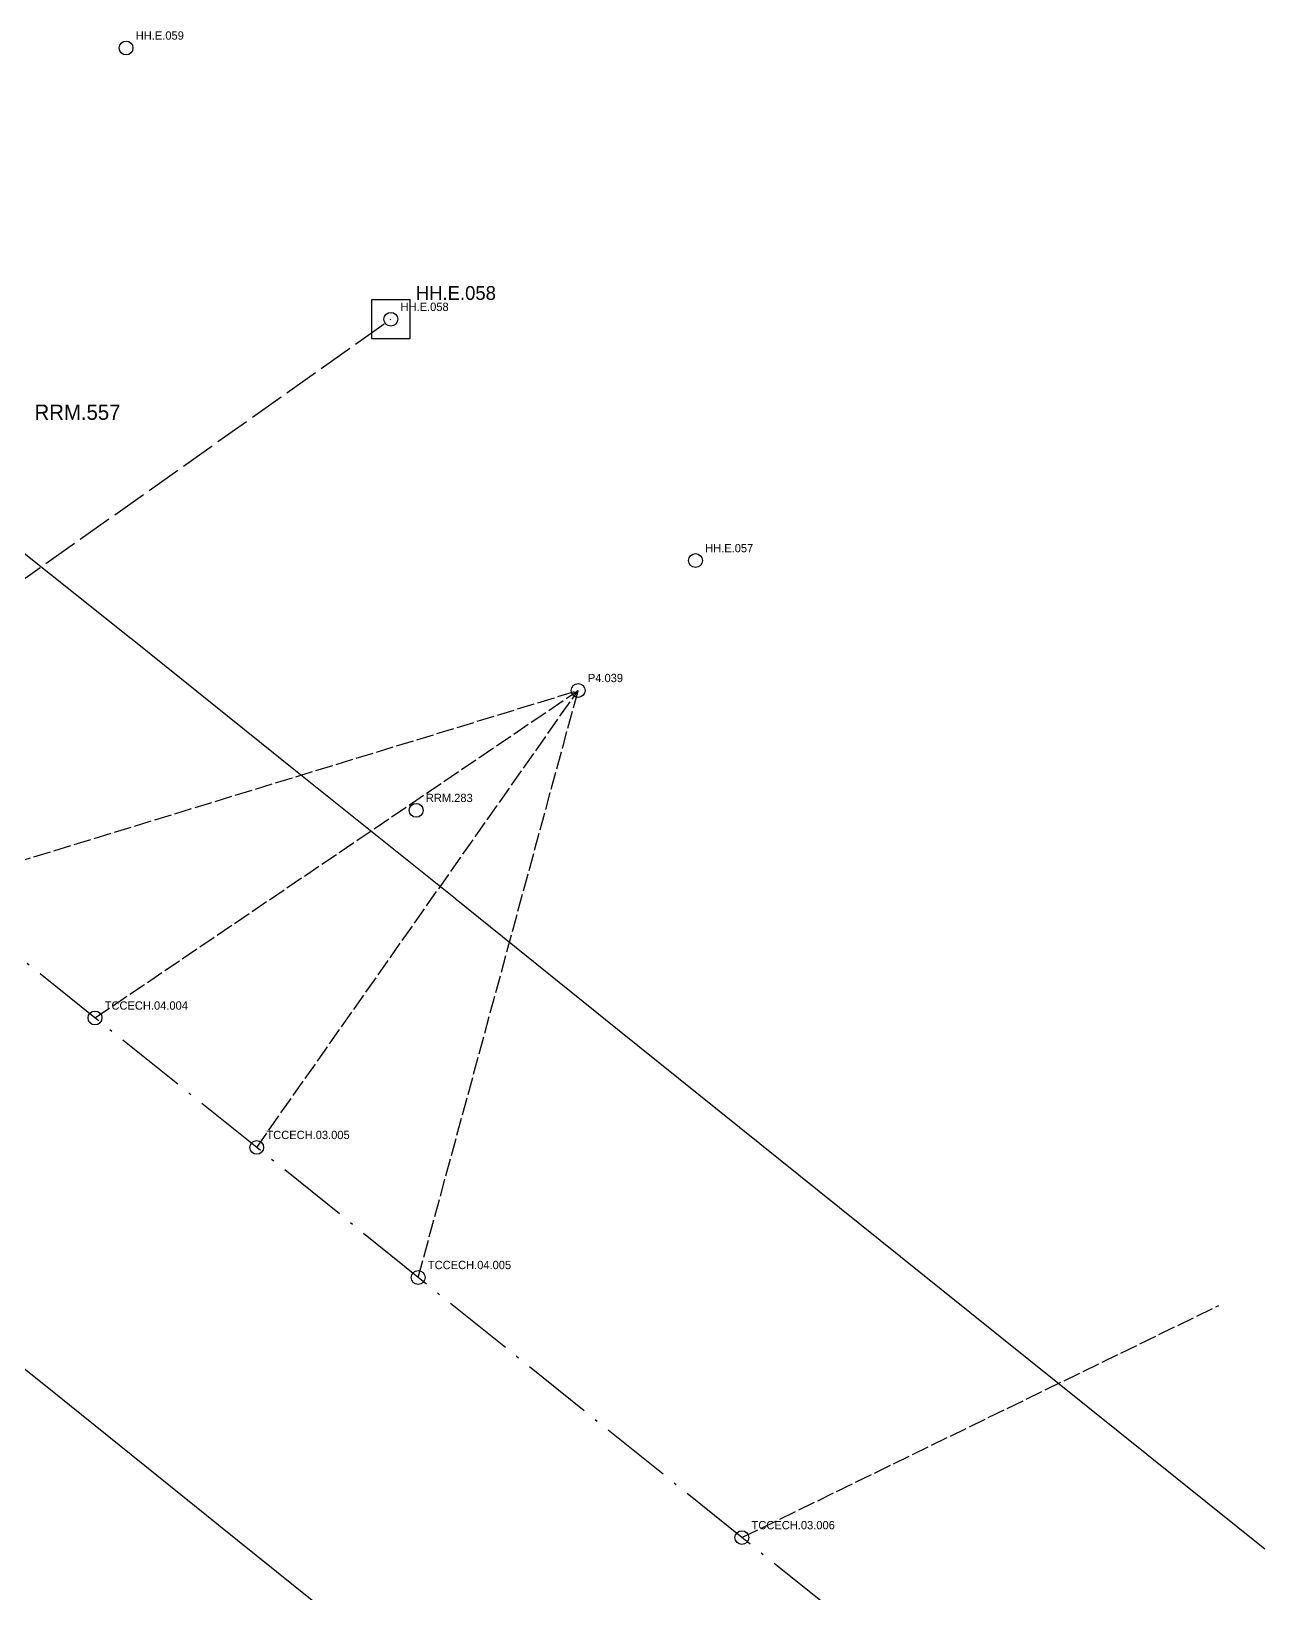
# Model space of a CAD drawing. Header units: metres. Extents: x 260791 to 260929, y 2704580 to 2704741.
# Drawn here: x 260873.2 to 260917.8, y 2704639.7 to 2704696.2 of the extents above; entities that cross this region are included whole.
import ezdxf

# ---------------------------------------------------------------- set-up
doc = ezdxf.new("R2010")
doc.units = ezdxf.units.M
for name, pattern in [('DASHDOT', [3.556, 2.54, -0.508, 0, -0.508]), ('DASHED', [1.524, 1.27, -0.254]), ('DASHED2', [0.762, 0.635, -0.127])]:
    doc.linetypes.add(name, pattern=pattern)
for name, color, linetype in [('AGL_ASSETS_ALL', 4, 'CONTINUOUS'), ('AGL_FEED_PITS', 6, 'CONTINUOUS'), ('DUCTS_CROSSING', 6, 'DASHED'), ('DUCTS_INDICATIVE_ALL', 8, 'DASHED2'), ('LABELS_ASSETS_ALL', 8, 'CONTINUOUS'), ('LABELS_WORKS', 7, 'Continuous'), ('MARK_CENTERLINE', 2, 'DASHDOT'), ('MARK_EDGE', 8, 'Continuous')]:
    doc.layers.add(name, color=color, linetype=linetype)

msp = doc.modelspace()

# ---------------------------------------------------------------- linework, layer by layer
at = {"layer": 'AGL_ASSETS_ALL'}
for centre in [(260876.598, 2704695.549), (260886.171, 2704685.745), (260897.182, 2704677.025), (260892.942, 2704672.332), (260887.086, 2704667.999), (260875.475, 2704660.496), (260881.322, 2704655.819), (260887.158, 2704651.119), (260898.861, 2704641.718)]:
    msp.add_circle(centre, 0.25, dxfattribs=at)
at = {"layer": 'AGL_FEED_PITS'}
msp.add_lwpolyline([(260885.471, 2704685.045), (260886.871, 2704685.045), (260886.871, 2704686.445), (260885.471, 2704686.445)], close=True, dxfattribs=at)
at = {"layer": 'DUCTS_CROSSING'}
msp.add_line((260863.744, 2704669.882), (260886.171, 2704685.745), dxfattribs=at)
at = {"layer": 'DUCTS_INDICATIVE_ALL'}
for p, q in [((260869.617, 2704665.202), (260892.942, 2704672.332)), ((260875.475, 2704660.496), (260892.942, 2704672.332)), ((260881.322, 2704655.819), (260892.942, 2704672.332)), ((260887.158, 2704651.119), (260892.942, 2704672.332)), ((260898.861, 2704641.718), (260916.1, 2704650.107))]:
    msp.add_line(p, q, dxfattribs=at)
at = {"layer": 'MARK_CENTERLINE'}
msp.add_lwpolyline([(260910.566, 2704632.326), (260898.861, 2704641.718), (260887.158, 2704651.119), (260881.322, 2704655.819), (260875.475, 2704660.496), (260869.617, 2704665.202)], dxfattribs=at)
at = {"layer": 'MARK_EDGE'}
for points in [[(260917.763, 2704641.296), (260906.061, 2704650.686), (260894.366, 2704660.08), (260888.535, 2704664.776), (260888.505, 2704664.799), (260882.668, 2704669.469), (260876.819, 2704674.167), (260876.784, 2704674.196), (260870.942, 2704678.851)], [(260891.664, 2704632.748), (260879.956, 2704642.153), (260879.945, 2704642.162), (260874.124, 2704646.85), (260868.292, 2704651.516)]]:
    msp.add_lwpolyline(points, dxfattribs=at)

# ---------------------------------------------------------------- texts
at = {"layer": 'AGL_FEED_PITS'}
msp.add_text('HH.E.058', height=0.5, dxfattribs=at).set_placement((260887.071, 2704686.445))
at = {"layer": 'LABELS_ASSETS_ALL'}
for s, p in [('HH.E.059', (260876.948, 2704695.849)), ('HH.E.058', (260886.521, 2704686.045)), ('HH.E.057', (260897.532, 2704677.325)), ('P4.039', (260893.292, 2704672.632)), ('RRM.283', (260887.436, 2704668.299)), ('TCCECH.04.004', (260875.825, 2704660.796)), ('TCCECH.03.005', (260881.672, 2704656.119)), ('TCCECH.04.005', (260887.508, 2704651.419)), ('TCCECH.03.006', (260899.211, 2704642.018))]:
    msp.add_text(s, height=0.3, dxfattribs=at).set_placement(p)
at = {"layer": 'LABELS_WORKS'}
msp.add_text('RRM.557', height=0.55, dxfattribs=at).set_placement((260873.29, 2704682.111))

doc.saveas('drawing.dxf')
